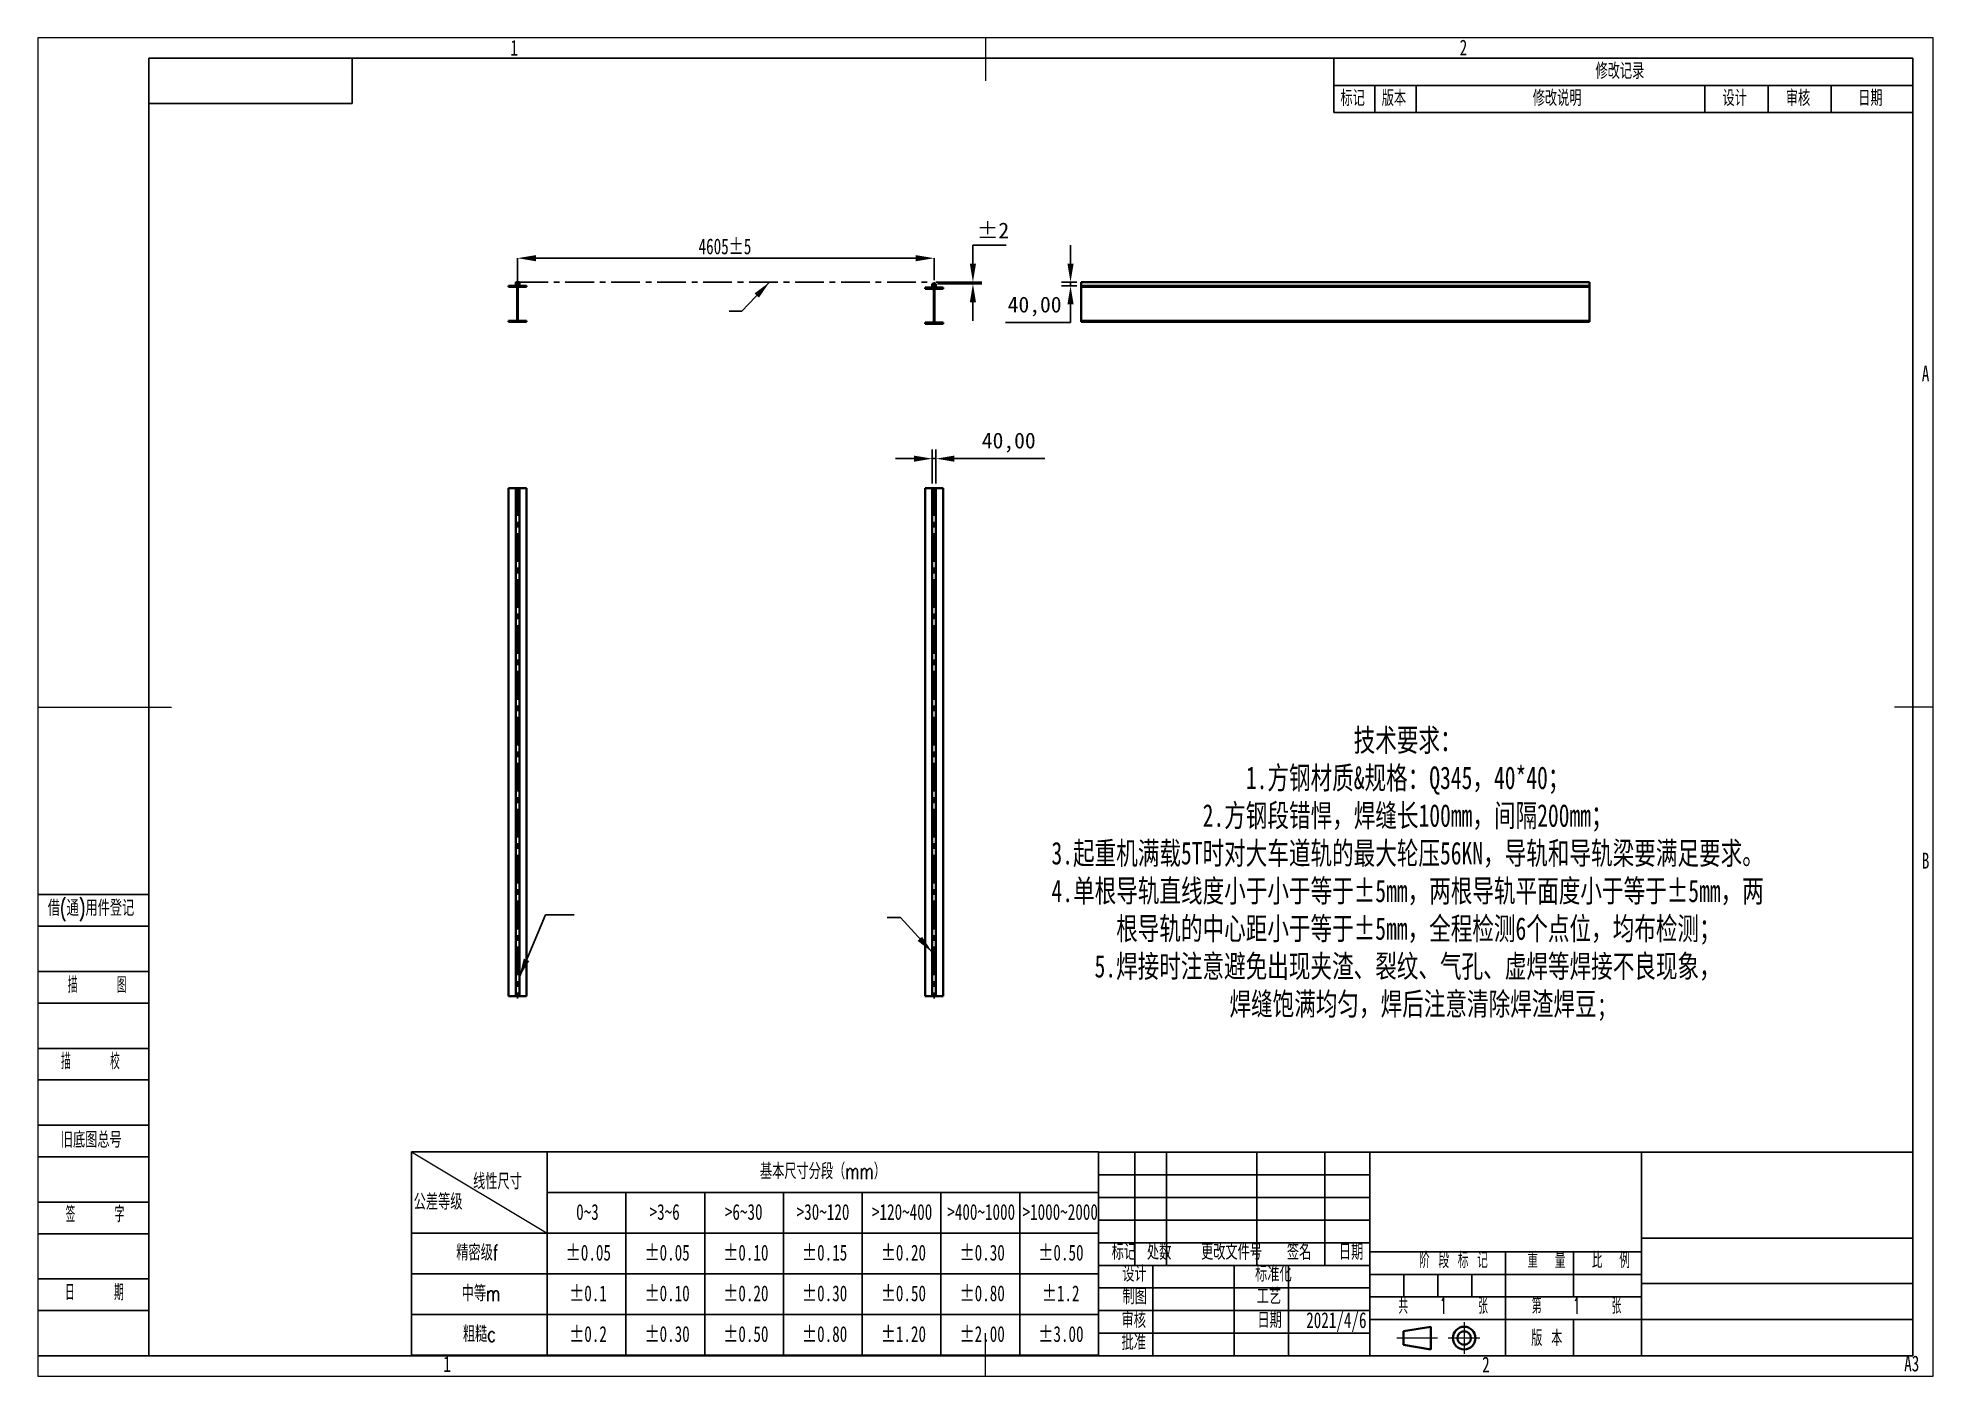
# Model space of a CAD drawing. Header units: millimetres. Extents: x 0 to 420, y 0 to 297.
import ezdxf

# ---------------------------------------------------------------- set-up
doc = ezdxf.new("R2010")
doc.units = ezdxf.units.MM
doc.header["$PDSIZE"] = -1
doc.linetypes.add('CENTER', pattern=[10.16, 6.35, -1.27, 1.27, -1.27])
doc.linetypes.add('CENTERX2', pattern=[20.32, 12.7, -2.54, 2.54, -2.54])
doc.layers.add('中心线', color=7, linetype='CENTERX2')
doc.layers.add('标注', color=7, linetype='Continuous')
doc.layers.add('图框', color=7, linetype='Continuous', lineweight=35)
doc.styles.add('SLDTEXTSTYLE0', font='TXT', dxfattribs={"width": 0.7, "bigfont": 'bigfont'})
doc.styles.add('SLDTEXTSTYLE1', font='TXT', dxfattribs={"width": 0.7})
doc.styles.add('SLDTEXTSTYLE2', font='TXT', dxfattribs={"width": 0.614286, "bigfont": 'bigfont'})
doc.styles.add('SLDTEXTSTYLE3', font='TXT', dxfattribs={"width": 0.554545, "bigfont": 'bigfont'})
doc.styles.add('SLDTEXTSTYLE4', font='TXT', dxfattribs={"width": 0.6, "bigfont": 'bigfont'})
doc.styles.add('SLDTEXTSTYLE5', font='TXT', dxfattribs={"width": 0.557143, "bigfont": 'bigfont'})
doc.styles.add('SLDTEXTSTYLE6', font='TXT', dxfattribs={"width": 0.633333, "bigfont": 'bigfont'})
doc.dimstyles.new('ISO-25', dxfattribs={"dimtxt": 2.5, "dimasz": 2.5, "dimexe": 1.25, "dimexo": 0.625, "dimtad": 1, "dimtxsty": 'Standard', "dimcen": 2.5, "dimadec": 0, "dimazin": 0, "dimtfac": 1, "dimtmove": 0, "dimatfit": 3, "dimfxl": 1, "dimarcsym": 0})
doc.dimstyles.new('SLDDIMSTYLE0', dxfattribs={"dimtxt": 3.5, "dimasz": 4.08, "dimexe": 0, "dimexo": 0.0625, "dimgap": 0.875, "dimtad": 2, "dimlfac": 50, "dimrnd": 1e-09, "dimzin": 12, "dimdsep": 46, "dimtxsty": 'SLDTEXTSTYLE1', "dimsah": 1, "dimcen": 0.09, "dimadec": 0, "dimazin": 3, "dimtol": 1, "dimtp": 5, "dimtm": 5, "dimtfac": 1, "dimtofl": 0, "dimtmove": 0, "dimatfit": 3, "dimfxl": 1, "dimfrac": 2, "dimtolj": 1, "dimarcsym": 0})
doc.dimstyles.new('SLDDIMSTYLE2', dxfattribs={"dimtxt": 0.18, "dimasz": 4.08, "dimexe": 0, "dimexo": 0.0625, "dimgap": 0, "dimtad": 0, "dimtih": 1, "dimtoh": 1, "dimdec": 0, "dimrnd": 1e-09, "dimzin": 0, "dimdsep": 46, "dimtxsty": 'Standard', "dimsah": 1, "dimcen": 0.09, "dimadec": 0, "dimazin": 0, "dimtfac": 4.08, "dimtdec": 0, "dimtofl": 0, "dimtmove": 0, "dimatfit": 3, "dimfxl": 1, "dimfrac": 2, "dimtolj": 1, "dimtzin": 0, "dimarcsym": 0})

# ---------------------------------------------------------------- blocks, each defined once
blk = doc.blocks.new('SW_TABLEANNOTATION_0')
at = {"layer": '标注', "color": 0}
for p, q in [((0, 0), (0, -12)), ((128.02, 0), (0, 0)), ((128.02, -12), (128.02, 0)), ((0, -6), (128.02, -6)), ((9.12, -6), (9.12, -12)), ((18.25, -6), (18.25, -12)), ((82.02, -6), (82.02, -12)), ((96.02, -6), (96.02, -12)), ((110.02, -6), (110.02, -12)), ((0, -12), (128.02, -12))]:
    blk.add_line(p, q, dxfattribs=at)
at = {"layer": '标注', "color": 0, "char_height": 3.5, "attachment_point": 1, "style": 'SLDTEXTSTYLE0'}
for s, insert in [('修改记录', (57.88, -1.07)), ('标记', (1.5, -7.07)), ('版本', (10.62, -7.07)), ('修改说明', (44.01, -7.07)), ('设计', (85.96, -7.07)), ('审核', (99.96, -7.07)), ('日期', (115.96, -7.07))]:
    blk.add_mtext(s, dxfattribs=dict(at, insert=insert))
blk = doc.blocks.new('SW_TABLEANNOTATION_1')
at = {"layer": '标注', "color": 0}
for p, q in [((0, 0), (0, -45)), ((151.9, 0), (0, 0)), ((30, 0), (30, -45)), ((151.9, -45), (151.9, 0)), ((30, -9), (151.9, -9)), ((47.41, -9), (47.41, -45)), ((64.83, -9), (64.83, -45)), ((82.24, -9), (82.24, -45)), ((99.66, -9), (99.66, -45)), ((117.07, -9), (117.07, -45)), ((134.49, -9), (134.49, -45)), ((0, -18), (151.9, -18)), ((0, -27), (151.9, -27)), ((0, -36), (151.9, -36)), ((0, -45), (151.9, -45))]:
    blk.add_line(p, q, dxfattribs=at)
at = {"layer": '标注', "color": 0, "char_height": 3.5, "attachment_point": 1}
for s, insert, style in [('基本尺寸分段（mm）', (77.04, -2.57), 'SLDTEXTSTYLE0'), ('线性尺寸', (13.62, -4.82), 'SLDTEXTSTYLE0'), ('公差等级', (0.5, -9.32), 'SLDTEXTSTYLE0'), ('0~3', (36.41, -11.57), 'SLDTEXTSTYLE1'), ('>3~6', (52.64, -11.57), 'SLDTEXTSTYLE1'), ('>6~30', (69.29, -11.57), 'SLDTEXTSTYLE1'), ('>30~120', (85.16, -11.57), 'SLDTEXTSTYLE1'), ('>120~400', (101.81, -11.57), 'SLDTEXTSTYLE1'), ('>400~1000', (118.46, -11.57), 'SLDTEXTSTYLE1'), ('>1000~2000', (135.1, -11.57), 'SLDTEXTSTYLE1'), ('精密级f', (9.91, -20.57), 'SLDTEXTSTYLE0'), ('±0.05', (34.11, -20.57), 'SLDTEXTSTYLE1'), ('±0.05', (51.52, -20.57), 'SLDTEXTSTYLE1'), ('±0.10', (68.93, -20.57), 'SLDTEXTSTYLE1'), ('±0.15', (86.35, -20.57), 'SLDTEXTSTYLE1'), ('±0.20', (103.76, -20.57), 'SLDTEXTSTYLE1'), ('±0.30', (121.18, -20.57), 'SLDTEXTSTYLE1'), ('±0.50', (138.59, -20.57), 'SLDTEXTSTYLE1'), ('中等m', (11.11, -29.57), 'SLDTEXTSTYLE0'), ('±0.1', (34.87, -29.57), 'SLDTEXTSTYLE1'), ('±0.10', (51.52, -29.57), 'SLDTEXTSTYLE1'), ('±0.20', (68.93, -29.57), 'SLDTEXTSTYLE1'), ('±0.30', (86.35, -29.57), 'SLDTEXTSTYLE1'), ('±0.50', (103.76, -29.57), 'SLDTEXTSTYLE1'), ('±0.80', (121.18, -29.57), 'SLDTEXTSTYLE1'), ('±1.2', (139.36, -29.57), 'SLDTEXTSTYLE1'), ('粗糙c', (11.36, -38.57), 'SLDTEXTSTYLE0'), ('±0.2', (34.87, -38.57), 'SLDTEXTSTYLE1'), ('±0.30', (51.52, -38.57), 'SLDTEXTSTYLE1'), ('±0.50', (68.93, -38.57), 'SLDTEXTSTYLE1'), ('±0.80', (86.35, -38.57), 'SLDTEXTSTYLE1'), ('±1.20', (103.76, -38.57), 'SLDTEXTSTYLE1'), ('±2.00', (121.18, -38.57), 'SLDTEXTSTYLE1'), ('±3.00', (138.59, -38.57), 'SLDTEXTSTYLE1')]:
    blk.add_mtext(s, dxfattribs=dict(at, insert=insert, style=style))
blk = doc.blocks.new('*D7')
at = {"layer": 'Defpoints', "color": 0, "transparency": 16777216}
for p in [(198.64, 247.77), (106.54, 242.84), (198.64, 242.84)]:
    blk.add_point(p, dxfattribs=at)
at = {"layer": '标注', "color": 0, "lineweight": -2, "transparency": 16777216}
for p, q in [((106.54, 242.9), (106.54, 247.77)), ((110.62, 247.77), (194.56, 247.77)), ((198.64, 242.9), (198.64, 247.77))]:
    blk.add_line(p, q, dxfattribs=at)
at = {"layer": '标注', "color": 0, "transparency": 16777216}
for points in [[(110.62, 248.45), (110.62, 247.09), (106.54, 247.77)], [(194.56, 247.09), (194.56, 248.45), (198.64, 247.77)]]:
    blk.add_solid(points, dxfattribs=at)
at = {"layer": '标注', "color": 0, "transparency": 16777216, "insert": (152.4, 252.14), "char_height": 3.5, "attachment_point": 2, "style": 'SLDTEXTSTYLE1'}
blk.add_mtext('\\A1;4605%%p5', dxfattribs=at)
blk = doc.blocks.new('*D8')
at = {"color": 0, "lineweight": -2, "transparency": 16777216}
for p, q in [((198.24, 197.91), (198.24, 205.43)), ((199.04, 197.91), (199.04, 205.43)), ((194.16, 203.43), (190.08, 203.43)), ((198.24, 203.43), (199.04, 203.43)), ((203.12, 203.43), (223.09, 203.43))]:
    blk.add_line(p, q, dxfattribs=at)
at = {"color": 0, "transparency": 16777216}
for points in [[(194.16, 202.75), (194.16, 204.11), (198.24, 203.43)], [(203.12, 204.11), (203.12, 202.75), (199.04, 203.43)]]:
    blk.add_solid(points, dxfattribs=at)
at = {"layer": 'Defpoints', "color": 0, "transparency": 16777216}
for p in [(199.04, 203.43), (198.24, 196.91), (199.04, 196.91)]:
    blk.add_point(p, dxfattribs=at)
at = {"color": 0, "transparency": 16777216, "insert": (215.14, 206.99), "char_height": 3.5, "attachment_point": 5}
blk.add_mtext('40,00', dxfattribs=at)
blk = doc.blocks.new('*D9')
at = {"color": 0, "lineweight": -2, "transparency": 16777216}
for p, q in [((228.8, 246.55), (228.8, 250.63)), ((230.16, 242.47), (226.8, 242.47)), ((230.16, 241.67), (226.8, 241.67)), ((228.8, 242.47), (228.8, 241.67)), ((228.8, 237.59), (228.8, 233.51)), ((228.8, 233.51), (214.44, 233.51))]:
    blk.add_line(p, q, dxfattribs=at)
at = {"color": 0, "transparency": 16777216}
for points in [[(228.12, 246.55), (229.48, 246.55), (228.8, 242.47)], [(229.48, 237.59), (228.12, 237.59), (228.8, 241.67)]]:
    blk.add_solid(points, dxfattribs=at)
at = {"layer": 'Defpoints', "color": 0, "transparency": 16777216}
for p in [(228.8, 241.67), (231.16, 242.47), (231.16, 241.67)]:
    blk.add_point(p, dxfattribs=at)
at = {"color": 0, "transparency": 16777216, "insert": (220.86, 237.07), "char_height": 3.5, "attachment_point": 5}
blk.add_mtext('40,00', dxfattribs=at)
blk = doc.blocks.new('*D12')
at = {"color": 0, "lineweight": -2}
for p, q in [((207.22, 246.55), (207.22, 250.63)), ((207.22, 250.63), (214.58, 250.63)), ((199.02, 242.47), (209.22, 242.47)), ((199.41, 242.09), (209.22, 242.09)), ((207.22, 242.09), (207.22, 242.47)), ((207.22, 238.01), (207.22, 233.93))]:
    blk.add_line(p, q, dxfattribs=at)
at = {"color": 0}
for points in [[(206.54, 246.55), (207.9, 246.55), (207.22, 242.47)], [(206.54, 238.01), (207.9, 238.01), (207.22, 242.09)]]:
    blk.add_solid(points, dxfattribs=at)
at = {"layer": 'Defpoints', "color": 0}
for p in [(198.02, 242.47), (198.41, 242.09), (207.22, 242.47)]:
    blk.add_point(p, dxfattribs=at)
at = {"color": 0, "insert": (211.66, 253.9), "char_height": 3.5, "attachment_point": 5}
blk.add_mtext('%%P2', dxfattribs=at)

msp = doc.modelspace()

# ---------------------------------------------------------------- linework, layer by layer
at = {"color": 7, "linetype": 'Continuous', "lineweight": 35}
for p, q in [((104.54382, 241.66694), (104.54382, 241.40694)), ((106.14382, 241.66694), (104.54382, 241.66694)), ((106.46382, 241.40694), (104.54382, 241.40694)), ((106.14382, 242.46694), (106.94382, 242.46694)), ((106.14382, 242.46694), (106.14382, 241.66694)), ((106.46382, 233.92694), (106.46382, 241.40694)), ((106.62382, 241.40694), (108.54382, 241.40694)), ((106.62382, 233.92694), (106.62382, 241.40694)), ((106.94382, 241.66694), (106.94382, 242.46694)), ((108.54382, 241.66694), (106.94382, 241.66694)), ((108.54382, 241.40694), (108.54382, 241.66694)), ((196.64382, 241.28641), (198.24382, 241.28641)), ((196.64382, 241.02641), (196.64382, 241.28641)), ((198.56382, 241.02641), (196.64382, 241.02641)), ((198.24382, 241.28641), (198.24382, 242.08641)), ((198.24382, 242.08641), (199.04382, 242.08641)), ((198.56382, 233.54641), (198.56382, 241.02641)), ((200.64382, 241.02641), (198.72382, 241.02641)), ((198.72382, 241.02641), (198.72382, 233.54641)), ((199.04382, 242.08641), (199.04382, 241.28641)), ((199.04382, 241.28641), (200.64382, 241.28641)), ((200.64382, 241.28641), (200.64382, 241.02641)), ((231.16179, 242.46694), (343.56179, 242.46694)), ((231.16179, 242.46694), (231.16179, 241.66694)), ((231.16179, 241.66694), (231.16179, 241.40694)), ((343.56179, 241.66694), (231.16179, 241.66694)), ((343.56179, 241.40694), (231.16179, 241.40694)), ((231.16179, 241.40694), (231.16179, 233.92694)), ((343.56179, 242.46694), (343.56179, 241.66694)), ((343.56179, 241.66694), (343.56179, 241.40694)), ((343.56179, 233.92694), (343.56179, 241.40694)), ((104.54382, 233.92694), (104.54382, 233.66694)), ((106.46382, 233.92694), (104.54382, 233.92694)), ((104.54382, 233.66694), (108.54382, 233.66694)), ((108.54382, 233.92694), (106.62382, 233.92694)), ((108.54382, 233.66694), (108.54382, 233.92694)), ((196.64382, 233.28641), (196.64382, 233.54641)), ((196.64382, 233.54641), (198.56382, 233.54641)), ((200.64382, 233.28641), (196.64382, 233.28641)), ((198.72382, 233.54641), (200.64382, 233.54641)), ((200.64382, 233.54641), (200.64382, 233.28641)), ((231.16179, 233.92694), (343.56179, 233.92694)), ((231.16179, 233.92694), (231.16179, 233.66694)), ((343.56179, 233.66694), (231.16179, 233.66694)), ((343.56179, 233.92694), (343.56179, 233.66694)), ((104.54382, 84.51361), (104.54382, 196.91361)), ((106.14382, 196.91361), (104.54382, 196.91361)), ((106.14382, 196.91361), (106.14382, 84.51361)), ((106.94382, 196.91361), (106.14382, 196.91361)), ((106.94382, 84.51361), (106.94382, 196.91361)), ((108.54382, 196.91361), (106.94382, 196.91361)), ((108.54382, 84.51361), (108.54382, 196.91361)), ((196.64382, 84.51361), (196.64382, 196.91361)), ((198.24382, 196.91361), (196.64382, 196.91361)), ((198.24382, 196.91361), (198.24382, 84.51361)), ((199.04382, 196.91361), (198.24382, 196.91361)), ((199.04382, 84.51361), (199.04382, 196.91361)), ((200.64382, 196.91361), (199.04382, 196.91361)), ((200.64382, 84.51361), (200.64382, 196.91361)), ((106.14382, 84.51361), (104.54382, 84.51361)), ((106.14382, 84.51361), (106.94382, 84.51361)), ((108.54382, 84.51361), (106.94382, 84.51361)), ((196.64382, 84.51361), (198.24382, 84.51361)), ((198.24382, 84.51361), (199.04382, 84.51361)), ((199.04382, 84.51361), (200.64382, 84.51361))]:
    msp.add_line(p, q, dxfattribs=at)
at = {"color": 7, "linetype": 'Continuous', "lineweight": 25}
for p, q in [((235, 30), (295, 30)), ((235, 20), (295, 20)), ((235, 15), (295, 15))]:
    msp.add_line(p, q, dxfattribs=at)
at = {"layer": '中心线', "color": 7, "linetype": 'CENTERX2', "lineweight": 18}
for p, q in [((309.94891, 8.91812), (300.94891, 8.91812)), ((319.32585, 8.91812), (312.32585, 8.91812)), ((315.82585, 12.41812), (315.82585, 5.41812))]:
    msp.add_line(p, q, dxfattribs=at)
at = {"layer": '图框', "lineweight": 18}
for p, q in [((419.5, 296.5), (0.5, 296.5)), ((0.5, 296.5), (0.5, 0.5)), ((419.5, 0.5), (419.5, 296.5)), ((0.5, 0.5), (419.5, 0.5))]:
    msp.add_line(p, q, dxfattribs=at)
at = {"layer": '图框', "color": 7, "lineweight": 18}
for p, q in [((210, 296.5), (210, 292)), ((210, 292), (210, 287)), ((0.5, 148.5), (25, 148.5)), ((25, 148.5), (30, 148.5)), ((416, 148.5), (411, 148.5)), ((419.5, 148.5), (416, 148.5)), ((210, 5), (210, 10)), ((210, 0.5), (210, 5))]:
    msp.add_line(p, q, dxfattribs=at)
at = {"layer": '图框', "color": 7, "lineweight": 25}
for p, q in [((415, 292), (25, 292)), ((25, 292), (25, 5)), ((70, 282), (70, 292)), ((415, 5), (415, 292)), ((25, 282), (70, 282)), ((0.5, 107), (25, 107)), ((0.5, 100), (25, 100)), ((0.5, 90), (25, 90)), ((0.5, 83), (25, 83)), ((0.5, 73), (25, 73)), ((0.5, 66), (25, 66)), ((0.5, 56), (25, 56)), ((0.5, 49), (25, 49)), ((235, 50), (415, 50)), ((235, 50), (235, 5)), ((243, 50), (243, 25)), ((250, 50), (250, 25)), ((270, 50), (270, 25)), ((285, 50), (285, 25)), ((295, 50), (295, 5)), ((355, 50), (355, 5)), ((235, 45), (295, 45)), ((0.5, 39), (25, 39)), ((235, 40), (295, 40)), ((235, 35), (295, 35)), ((0.5, 32), (25, 32)), ((295, 28), (355, 28)), ((325, 28), (325, 5)), ((340, 28), (340, 18)), ((0.5, 22), (25, 22)), ((235, 25), (295, 25)), ((247, 25), (247, 5)), ((265, 25), (265, 5)), ((295, 18), (355, 18)), ((0.5, 15), (25, 15)), ((235, 10), (295, 10)), ((0.5, 5), (415, 5))]:
    msp.add_line(p, q, dxfattribs=at)
at = {"layer": '图框', "lineweight": 25}
for p, q in [((355, 31), (415, 31)), ((277, 25), (277, 5)), ((295, 23), (355, 23)), ((302.5, 23), (302.5, 18)), ((310, 23), (310, 18)), ((317.5, 23), (317.5, 18)), ((354.93397, 21), (414.93397, 21)), ((295, 13), (355, 13)), ((340, 13), (340, 5)), ((354.92405, 13), (414.92405, 13))]:
    msp.add_line(p, q, dxfattribs=at)
at = {"layer": '标注', "color": 1, "linetype": 'CENTER'}
for p, q in [((106.54382, 242.84018), (106.54382, 233.20944)), ((106.94382, 242.46694), (198.24382, 242.46694)), ((198.64382, 242.45965), (198.64382, 232.82891)), ((106.54382, 197.10478), (106.54382, 84.0029)), ((198.64382, 197.10478), (198.64382, 84.0029))]:
    msp.add_line(p, q, dxfattribs=at)
at = {"layer": '标注', "color": 7, "lineweight": 18}
msp.add_line((83.08587, 50.13665), (113.0767, 32.11369), dxfattribs=at)
at = {"layer": '标注', "color": 7, "linetype": 'Continuous', "lineweight": 35}
for p, q in [((302.44891, 10.41812), (308.44891, 11.41812)), ((302.44891, 7.41812), (302.44891, 10.41812)), ((308.44891, 11.41812), (308.44891, 6.41812)), ((308.44891, 6.41812), (302.44891, 7.41812))]:
    msp.add_line(p, q, dxfattribs=at)
for radius in [2.5, 1.5]:
    msp.add_circle((315.82585, 8.91812), radius, dxfattribs=at)

# ---------------------------------------------------------------- block references
at = {"layer": '标注'}
for name, p in [('SW_TABLEANNOTATION_0', (286.98073, 292)), ('SW_TABLEANNOTATION_1', (83.08969, 50.13602))]:
    msp.add_blockref(name, p, dxfattribs=at)

# ---------------------------------------------------------------- texts
at = {"layer": '图框', "color": 7, "char_height": 3.5}
for s, insert, attachment_point, style in [('1', (105.80879, 296.06301), 2, 'SLDTEXTSTYLE1'), ('2', (315.66774, 296.1221), 2, 'SLDTEXTSTYLE1'), ('A', (417.83733, 224.01174), 2, 'SLDTEXTSTYLE1'), ('B', (417.8431, 116.26174), 2, 'SLDTEXTSTYLE1'), ('借(通)用件登记', (2.68585, 105.7914), 1, 'SLDTEXTSTYLE0'), ('描     图', (13.59709, 88.7763), 2, 'SLDTEXTSTYLE5'), ('描     校', (5.62109, 71.8757), 1, 'SLDTEXTSTYLE5'), ('旧底图总号', (5.55807, 54.51518), 1, 'SLDTEXTSTYLE0'), ('签     字', (13.11541, 38.03321), 2, 'SLDTEXTSTYLE5'), ('标记', (240.59503, 29.71791), 2, 'SLDTEXTSTYLE0'), ('处数', (248.39058, 29.71791), 2, 'SLDTEXTSTYLE0'), ('更改文件号', (264.39857, 29.71791), 2, 'SLDTEXTSTYLE0'), ('签名', (279.3217, 29.71791), 2, 'SLDTEXTSTYLE0'), ('日期', (290.83897, 29.71791), 2, 'SLDTEXTSTYLE0'), ('设计', (242.93162, 24.88261), 2, 'SLDTEXTSTYLE0'), ('标准化', (273.64836, 24.88261), 2, 'SLDTEXTSTYLE0'), ('阶 段 标 记', (313.45867, 27.8933), 2, 'SLDTEXTSTYLE2'), ('重  量', (334.01827, 27.8933), 2, 'SLDTEXTSTYLE4'), ('比  例', (348.26648, 27.8933), 2, 'SLDTEXTSTYLE4'), ('日     期', (12.99534, 20.76392), 2, 'SLDTEXTSTYLE5'), ('制图', (242.98053, 19.88444), 2, 'SLDTEXTSTYLE0'), ('工艺', (272.66674, 19.89902), 2, 'SLDTEXTSTYLE0'), ('共    1    张', (311.1861, 17.78346), 2, 'SLDTEXTSTYLE3'), ('第    1    张', (340.68837, 17.78346), 2, 'SLDTEXTSTYLE3'), ('审核', (242.7788, 14.64311), 2, 'SLDTEXTSTYLE0'), ('日期', (272.81044, 14.62852), 2, 'SLDTEXTSTYLE0'), ('2021/4/6', (287.57218, 14.62852), 2, 'SLDTEXTSTYLE1'), ('批准', (242.78123, 9.77176), 2, 'SLDTEXTSTYLE0'), ('版 本', (334.08936, 10.65957), 2, 'SLDTEXTSTYLE6'), ('1', (90.97712, 4.91854), 2, 'SLDTEXTSTYLE1'), ('2', (320.63937, 4.80856), 2, 'SLDTEXTSTYLE1'), ('A3', (414.77064, 5.04724), 2, 'SLDTEXTSTYLE1')]:
    msp.add_mtext(s, dxfattribs=dict(at, insert=insert, attachment_point=attachment_point, style=style))
at = {"layer": '图框', "insert": (303.32712, 143.67868), "char_height": 5, "attachment_point": 2, "style": 'SLDTEXTSTYLE0'}
msp.add_mtext('{\\fFangSong|b0|i0|c134|p2;技术要求：\\P1.方钢材质&规格：Q345，40*40；\\P2.方钢段错悍，焊缝长100mm，间隔200mm；\\P3.起重机满载5T时对大车道轨的最大轮压56KN，导轨和导轨梁要满足要求。\\P4.单根导轨直线度小于小于等于±5mm，两根导轨平面度小于等于±5mm，两\\P  根导轨的中心距小于等于±5mm，全程检测6个点位，均布检测；\\P5.焊接时注意避免出现夹渣、裂纹、气孔、虚焊等焊接不良现象，\\P  焊缝饱满均匀，焊后注意清除焊渣焊豆;}', dxfattribs=at)

# ---------------------------------------------------------------- dimensions: what is measured, and where the dimension line sits
dim = msp.add_linear_dim(base=(207.21997, 242.46694), p1=(198.41181, 242.08641), p2=(198.01666, 242.46694), angle=90, text='%%P2', dimstyle='ISO-25', override={"dimtxt": 3.5, "dimasz": 4.08, "dimexe": 2, "dimexo": 1, "dimgap": 1.524, "dimtih": 1, "dimtoh": 1, "dimlfac": 50, "dimzin": 0, "dimadec": 2, "dimtzin": 0})
dim.commit()
dim.dimension.update_dxf_attribs({"geometry": '*D12', "text_midpoint": (211.66063, 253.90094)})
dim = msp.add_linear_dim(base=(228.79605, 241.66694), p1=(231.16179, 242.46694), p2=(231.16179, 241.66694), angle=90, dimstyle='ISO-25', override={"dimtxt": 3.5, "dimasz": 4.08, "dimexe": 2, "dimexo": 1, "dimgap": 1.524, "dimtih": 1, "dimtoh": 1, "dimlfac": 50, "dimzin": 0, "dimadec": 2, "dimtzin": 0})
dim.commit()
dim.dimension.update_dxf_attribs({"geometry": '*D9', "text_midpoint": (220.85538, 237.0726)})
dim = msp.add_linear_dim(base=(199.04382, 203.42757), p1=(198.24382, 196.91361), p2=(199.04382, 196.91361), dimstyle='ISO-25', override={"dimtxt": 3.5, "dimasz": 4.08, "dimexe": 2, "dimexo": 1, "dimgap": 1.524, "dimtih": 1, "dimtoh": 1, "dimlfac": 50, "dimzin": 0, "dimadec": 2, "dimtzin": 0})
dim.commit()
dim.dimension.update_dxf_attribs({"geometry": '*D8', "text_midpoint": (215.14448, 206.99323)})
at = {"layer": '标注'}
dim = msp.add_linear_dim(base=(198.64382, 247.76952), p1=(106.54382, 242.84018), p2=(198.64382, 242.84018), dimstyle='SLDDIMSTYLE0', dxfattribs=at)
dim.commit()
dim.dimension.update_dxf_attribs({"geometry": '*D7', "text_midpoint": (152.39917, 247.76952), "dimtype": 160})

# ---------------------------------------------------------------- leaders
for points in [[(162.24484, 242.46694), (156.12439, 236.05277), (153.33481, 236.05277)], [(106.94382, 88.8196), (112.72387, 102.54029), (119.07387, 102.54029)], [(198.24382, 94.23725), (191.17164, 101.92322), (188.26649, 101.92322)]]:
    msp.add_leader(points, dimstyle='SLDDIMSTYLE2', dxfattribs=at)

doc.saveas('drawing.dxf')
